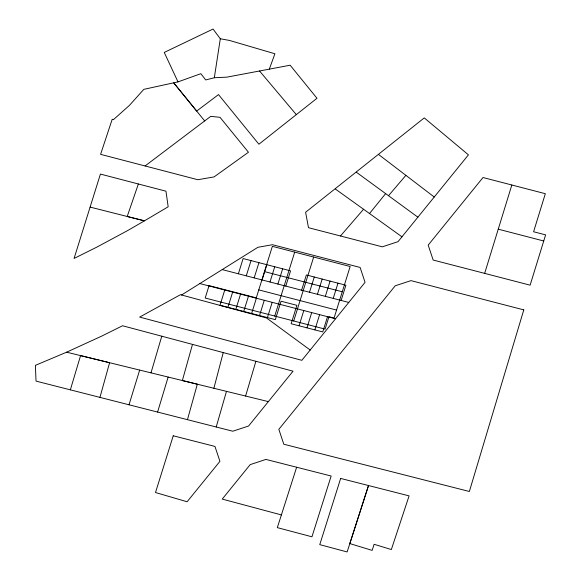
<?xml version="1.0" encoding="UTF-8"?>
<svg xmlns="http://www.w3.org/2000/svg" width="581" height="581" viewBox="0 0 581 581"><rect width="100%" height="100%" fill="white"/><g stroke="black" fill="none" stroke-linecap="round" stroke-linejoin="round"><path stroke-width="0.87" d="M214.324 77.752L220.308 38.767L213.045 29.05L164.241 52.435L177.997 81.892L200.866 73.685L205.718 79.946L214.324 77.752L227.004 77.128L290.144 65.21L316.986 98.269L258.901 144.226L218.5 94.594L196.683 111.073L173.69 82.822L143.812 89.351L129.498 105.314L113.469 119.635L112.213 119.25L100.586 154.35L197.816 179.725L214.099 176.9L248.457 152.258L220.003 117.311L210.729 116.353L145.076 165.97M192.493 344.388L182.361 380.526L213.881 388.275L223.242 352.587M187.46 419.671L197.322 384.201L66.612 352.188L35.383 365.355L36.029 381.107L232.792 431.218L248.559 426.033L293.035 371.179L122.54 325.752L101.624 336.152L66.612 352.188M99.947 397.382L109.598 362.726L80.577 355.608L70.345 389.844M216.212 426.999L226.474 391.362M150.995 372.857L161.772 336.203M245.596 396.046L255.901 361.273M157.596 412.067L168.141 377.054M129.011 404.79L139.665 370.075M484.656 273.375L530.119 285.177L545.617 234.877L533.59 231.754L545.327 193.698L483.007 177.517L428.197 245.102L433.157 260.034L484.656 273.375L511.832 185.005M224.76 290.042L219.996 305.286L275.329 319.637L281.081 301.227L296.891 305.323L291.139 323.74L322.76 331.94L327.517 316.696M227.905 307.334L232.661 292.09M238.37 273.796L243.127 258.552L290.558 270.855L285.801 286.099M235.806 309.39L240.563 294.139M246.279 275.844L251.036 260.6M243.715 311.438L248.472 296.194M254.18 277.9L258.937 262.656M251.617 313.486L256.374 298.242M262.082 279.948L266.846 264.704M259.525 315.541L264.282 300.29M269.991 281.996L274.748 266.752M267.427 317.589L272.184 302.345M277.892 284.051L282.649 268.807M274.74 316.057L294.698 252.125M301.612 290.202L306.369 274.958L345.891 285.213L341.134 300.457M293.71 320.981L313.667 257.042M299.048 325.788L303.805 310.544M309.513 292.25L314.27 277.006M306.95 327.844L311.706 312.6M317.422 294.306L322.179 279.054M314.858 329.892L319.615 314.648M325.324 296.354L330.081 281.11M333.225 298.402L337.989 283.158M296.644 467.233L277.326 527.635L311.953 536.8L331.155 476.021L265.945 459.418L250.2 464.611L222.24 499.086L281.393 514.926M138.365 183.981L127.21 216.481L144.451 220.838L168.178 206.778L165.97 191.2L100.419 174.075L74.078 258.451L96.918 247.085L128.205 230.258L144.451 220.838L90.12 207.097M269.315 69.146L274.907 53.772L229.553 40.452L220.308 38.767M401.958 236.816L398.05 241.66L382.32 246.831L308.482 227.687L305.606 212.254L424.261 117.892L468.439 154.858L401.958 236.816L335.331 188.999M369.509 213.517L385.646 193.618M310.196 350.038L266.476 317.945L180.444 294.698L139.643 317.095L301.844 360.322L365.05 282.366L360.118 267.449L272.489 244.71L257.92 247.288L181.555 294.995M388.515 195.71L405.872 175.339M340.473 235.98L363.561 209.247M177.997 81.892L173.69 82.822L204.686 120.928M213.881 388.275L268.357 401.616M264.478 271.603L342.267 291.778M222.203 269.599L348.774 302.44M258.77 289.897L336.552 310.072M199.835 283.572L335.535 318.78M498.251 229.175L543.736 240.992M356.349 172.216L417.906 217.2M378.543 154.452L434.239 197.017M259.54 70.991L296.397 114.726M523.786 309.884L469.361 491.49L283.811 444.225L278.836 429.323L395.203 285.808L410.97 280.623L523.786 309.884M209.066 285.612L205.195 298.017L325.091 329.122L328.962 316.718L334.068 318.047L350.154 266.512L272.366 246.329L256.286 297.864L209.066 285.612M173.24 435.786L155.505 492.528L187.111 501.766L219.93 461.329L214.955 446.426L173.24 435.786M340.655 478.439L319.761 544.629L347.133 551.95L368.514 485.534L409.097 495.883L391.34 549.561L374.12 544.288L372.138 550.381L349.82 543.591L368.514 485.534L340.655 478.439"/></g></svg>
